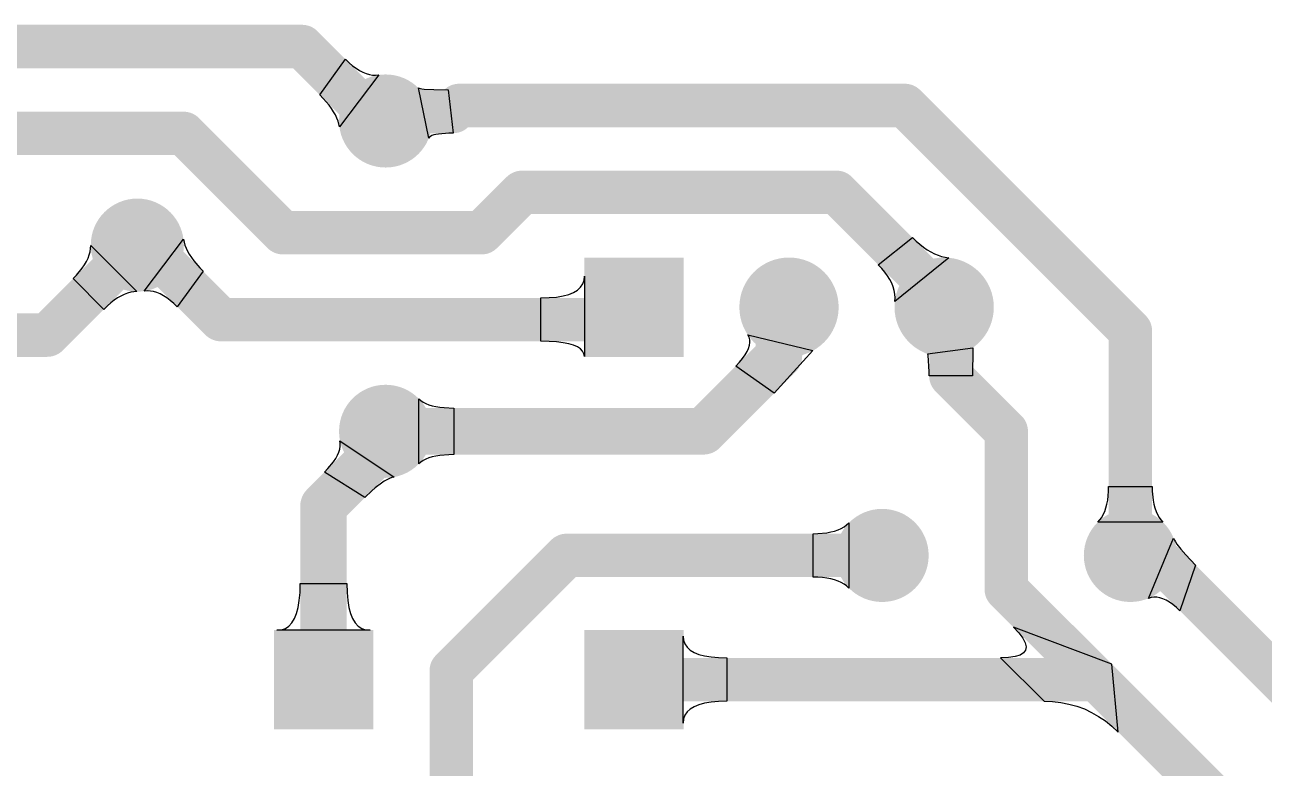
# Model space of a CAD drawing. Header units: inches. Extents: x 0.13 to 2.13, y 0.1 to 1.6.
# Drawn here: x 0.952 to 1.738, y 1.125 to 1.596 of the extents above; entities that cross this region are included whole.
import ezdxf

# ---------------------------------------------------------------- set-up
doc = ezdxf.new("R2010")
doc.units = ezdxf.units.IN
doc.header["$MEASUREMENT"] = 0
for name, color, linetype in [('Bottom Layer', 5, 'Continuous'), ('Pad Holes', 156, 'Continuous'), ('Top Layer', 1, 'Continuous')]:
    doc.layers.add(name, color=color, linetype=linetype)

# ---------------------------------------------------------------- blocks, each defined once
blk = doc.blocks.new('TO_92_CBE_5')
at = {"layer": 'Bottom Layer'}
h = blk.add_hatch(color=5, dxfattribs=at)
edge = h.paths.add_edge_path()
edge.add_arc((-0.0984246, 0), 0.031496, 0, 360)
h = blk.add_hatch(color=5, dxfattribs=at)
edge = h.paths.add_edge_path()
edge.add_arc((-6e-07, 0), 0.031496, 0, 360)
blk.add_hatch(color=5, dxfattribs=at).paths.add_polyline_path([(0.06692935, 0.03149605), (0.12992145, 0.03149605), (0.12992145, -0.03149605), (0.06692935, -0.03149605)])
at = {"layer": 'Pad Holes'}
h = blk.add_hatch(color=7, dxfattribs=at)
edge = h.paths.add_edge_path()
edge.add_arc((-0.0984246, 0), 0.015748, 0, 360)
h = blk.add_hatch(color=7, dxfattribs=at)
edge = h.paths.add_edge_path()
edge.add_arc((-6e-07, 0), 0.015748, 0, 360)
h = blk.add_hatch(color=7, dxfattribs=at)
edge = h.paths.add_edge_path()
edge.add_arc((0.0984254, 0), 0.015748, 0, 360)
at = {"layer": 'Top Layer'}
h = blk.add_hatch(color=1, dxfattribs=at)
edge = h.paths.add_edge_path()
edge.add_arc((-0.0984246, 0), 0.031496, 0, 360)
h = blk.add_hatch(color=1, dxfattribs=at)
edge = h.paths.add_edge_path()
edge.add_arc((-6e-07, 0), 0.031496, 0, 360)
blk.add_hatch(color=1, dxfattribs=at).paths.add_polyline_path([(0.06692935, 0.03149605), (0.12992145, 0.03149605), (0.12992145, -0.03149605), (0.06692935, -0.03149605)])
blk = doc.blocks.new('TO_92_CBE_6')
at = {"layer": 'Bottom Layer'}
h = blk.add_hatch(color=5, dxfattribs=at)
edge = h.paths.add_edge_path()
edge.add_arc((-0.0984246, 3e-07), 0.031496, 0, 360)
h = blk.add_hatch(color=5, dxfattribs=at)
edge = h.paths.add_edge_path()
edge.add_arc((-6e-07, 3e-07), 0.031496, 0, 360)
blk.add_hatch(color=5, dxfattribs=at).paths.add_polyline_path([(0.06692935, 0.03149635), (0.12992145, 0.03149635), (0.12992145, -0.03149575), (0.06692935, -0.03149575)])
at = {"layer": 'Pad Holes'}
h = blk.add_hatch(color=7, dxfattribs=at)
edge = h.paths.add_edge_path()
edge.add_arc((-0.0984246, 3e-07), 0.015748, 0, 360)
h = blk.add_hatch(color=7, dxfattribs=at)
edge = h.paths.add_edge_path()
edge.add_arc((-6e-07, 3e-07), 0.015748, 0, 360)
h = blk.add_hatch(color=7, dxfattribs=at)
edge = h.paths.add_edge_path()
edge.add_arc((0.0984254, 3e-07), 0.015748, 0, 360)
at = {"layer": 'Top Layer'}
h = blk.add_hatch(color=1, dxfattribs=at)
edge = h.paths.add_edge_path()
edge.add_arc((-0.0984246, 3e-07), 0.031496, 0, 360)
h = blk.add_hatch(color=1, dxfattribs=at)
edge = h.paths.add_edge_path()
edge.add_arc((-6e-07, 3e-07), 0.031496, 0, 360)
blk.add_hatch(color=1, dxfattribs=at).paths.add_polyline_path([(0.06692935, 0.03149635), (0.12992145, 0.03149635), (0.12992145, -0.03149575), (0.06692935, -0.03149575)])
blk = doc.blocks.new('R_THT_10_8___10')
at = {"layer": 'Bottom Layer'}
h = blk.add_hatch(color=5, dxfattribs=at)
edge = h.paths.add_edge_path()
edge.add_arc((0, 0), 0.0295275, 0, 360)
h = blk.add_hatch(color=5, dxfattribs=at)
edge = h.paths.add_edge_path()
edge.add_arc((0.4251969, 0), 0.0295275, 0, 360)
at = {"layer": 'Pad Holes'}
h = blk.add_hatch(color=7, dxfattribs=at)
edge = h.paths.add_edge_path()
edge.add_arc((0, 0), 0.015748, 0, 360)
h = blk.add_hatch(color=7, dxfattribs=at)
edge = h.paths.add_edge_path()
edge.add_arc((0.4251969, 0), 0.015748, 0, 360)
at = {"layer": 'Top Layer'}
h = blk.add_hatch(color=1, dxfattribs=at)
edge = h.paths.add_edge_path()
edge.add_arc((0, 0), 0.0295275, 0, 360)
h = blk.add_hatch(color=1, dxfattribs=at)
edge = h.paths.add_edge_path()
edge.add_arc((0.4251969, 0), 0.0295275, 0, 360)
blk = doc.blocks.new('TO_92_EBC_15')
at = {"layer": 'Bottom Layer'}
h = blk.add_hatch(color=5, dxfattribs=at)
edge = h.paths.add_edge_path()
edge.add_arc((-0.0984255, 8e-07), 0.031496, 0, 360)
h = blk.add_hatch(color=5, dxfattribs=at)
edge = h.paths.add_edge_path()
edge.add_arc((5e-07, 8e-07), 0.031496, 0, 360)
blk.add_hatch(color=5, dxfattribs=at).paths.add_polyline_path([(0.06692845, 0.03149685), (0.12992055, 0.03149685), (0.12992055, -0.03149525), (0.06692845, -0.03149525)])
at = {"layer": 'Pad Holes'}
h = blk.add_hatch(color=7, dxfattribs=at)
edge = h.paths.add_edge_path()
edge.add_arc((-0.0984255, 8e-07), 0.015748, 0, 360)
h = blk.add_hatch(color=7, dxfattribs=at)
edge = h.paths.add_edge_path()
edge.add_arc((5e-07, 8e-07), 0.015748, 0, 360)
h = blk.add_hatch(color=7, dxfattribs=at)
edge = h.paths.add_edge_path()
edge.add_arc((0.0984245, 8e-07), 0.015748, 0, 360)
at = {"layer": 'Top Layer'}
h = blk.add_hatch(color=1, dxfattribs=at)
edge = h.paths.add_edge_path()
edge.add_arc((-0.0984255, 8e-07), 0.031496, 0, 360)
h = blk.add_hatch(color=1, dxfattribs=at)
edge = h.paths.add_edge_path()
edge.add_arc((5e-07, 8e-07), 0.031496, 0, 360)
blk.add_hatch(color=1, dxfattribs=at).paths.add_polyline_path([(0.06692845, 0.03149685), (0.12992055, 0.03149685), (0.12992055, -0.03149525), (0.06692845, -0.03149525)])
blk = doc.blocks.new('R_THT_10_8___18')
at = {"layer": 'Bottom Layer'}
h = blk.add_hatch(color=5, dxfattribs=at)
edge = h.paths.add_edge_path()
edge.add_arc((-9e-07, 3e-07), 0.0295275, 0, 360)
h = blk.add_hatch(color=5, dxfattribs=at)
edge = h.paths.add_edge_path()
edge.add_arc((0.4251971, 3e-07), 0.0295275, 0, 360)
at = {"layer": 'Pad Holes'}
h = blk.add_hatch(color=7, dxfattribs=at)
edge = h.paths.add_edge_path()
edge.add_arc((-9e-07, 3e-07), 0.015748, 0, 360)
h = blk.add_hatch(color=7, dxfattribs=at)
edge = h.paths.add_edge_path()
edge.add_arc((0.4251971, 3e-07), 0.015748, 0, 360)
at = {"layer": 'Top Layer'}
h = blk.add_hatch(color=1, dxfattribs=at)
edge = h.paths.add_edge_path()
edge.add_arc((-9e-07, 3e-07), 0.0295275, 0, 360)
h = blk.add_hatch(color=1, dxfattribs=at)
edge = h.paths.add_edge_path()
edge.add_arc((0.4251971, 3e-07), 0.0295275, 0, 360)
blk = doc.blocks.new('R_THT_10_8___20')
at = {"layer": 'Bottom Layer'}
h = blk.add_hatch(color=5, dxfattribs=at)
edge = h.paths.add_edge_path()
edge.add_arc((0, 5e-07), 0.0295275, 0, 360)
h = blk.add_hatch(color=5, dxfattribs=at)
edge = h.paths.add_edge_path()
edge.add_arc((0.425196, 5e-07), 0.0295275, 0, 360)
at = {"layer": 'Pad Holes'}
h = blk.add_hatch(color=7, dxfattribs=at)
edge = h.paths.add_edge_path()
edge.add_arc((0, 5e-07), 0.015748, 0, 360)
h = blk.add_hatch(color=7, dxfattribs=at)
edge = h.paths.add_edge_path()
edge.add_arc((0.425196, 5e-07), 0.015748, 0, 360)
at = {"layer": 'Top Layer'}
h = blk.add_hatch(color=1, dxfattribs=at)
edge = h.paths.add_edge_path()
edge.add_arc((0, 5e-07), 0.0295275, 0, 360)
h = blk.add_hatch(color=1, dxfattribs=at)
edge = h.paths.add_edge_path()
edge.add_arc((0.425196, 5e-07), 0.0295275, 0, 360)
blk = doc.blocks.new('C_THT_5___24')
at = {"layer": 'Bottom Layer'}
h = blk.add_hatch(color=5, dxfattribs=at)
edge = h.paths.add_edge_path()
edge.add_arc((-4e-07, 5e-07), 0.0295275, 0, 360)
h = blk.add_hatch(color=5, dxfattribs=at)
edge = h.paths.add_edge_path()
edge.add_arc((0.1968496, 5e-07), 0.0295275, 0, 360)
at = {"layer": 'Pad Holes'}
h = blk.add_hatch(color=7, dxfattribs=at)
edge = h.paths.add_edge_path()
edge.add_arc((-4e-07, 5e-07), 0.015748, 0, 360)
h = blk.add_hatch(color=7, dxfattribs=at)
edge = h.paths.add_edge_path()
edge.add_arc((0.1968496, 5e-07), 0.015748, 0, 360)
at = {"layer": 'Top Layer'}
h = blk.add_hatch(color=1, dxfattribs=at)
edge = h.paths.add_edge_path()
edge.add_arc((-4e-07, 5e-07), 0.0295275, 0, 360)
h = blk.add_hatch(color=1, dxfattribs=at)
edge = h.paths.add_edge_path()
edge.add_arc((0.1968496, 5e-07), 0.0295275, 0, 360)

msp = doc.modelspace()

# ---------------------------------------------------------------- linework, layer by layer
at = {"layer": 'Top Layer'}
for p, q in [((1.139324, 1.5519929), (1.1557391, 1.5745523)), ((1.1557391, 1.5745523), (1.1579925, 1.5724099)), ((1.1579925, 1.5724099), (1.1602122, 1.5705233)), ((1.1767574, 1.5646392), (1.1518152, 1.5316731)), ((1.1602122, 1.5705233), (1.1623982, 1.5688926)), ((1.1623982, 1.5688926), (1.1645506, 1.5675176)), ((1.1645506, 1.5675176), (1.1666693, 1.5663984)), ((1.1666693, 1.5663984), (1.1687543, 1.565535)), ((1.1687543, 1.565535), (1.1708056, 1.5649274)), ((1.1708056, 1.5649274), (1.1728232, 1.5645755)), ((1.1728232, 1.5645755), (1.1748071, 1.5644795)), ((1.1748071, 1.5644795), (1.1767574, 1.5646392)), ((1.1414898, 1.5497488), (1.139324, 1.5519929)), ((1.1452102, 1.5454021), (1.1414898, 1.5497488)), ((1.208549, 1.5245446), (1.2019115, 1.556382)), ((1.2019115, 1.556382), (1.2023067, 1.5561649)), ((1.2023067, 1.5561649), (1.203032, 1.5559706)), ((1.203032, 1.5559706), (1.2040874, 1.5557991)), ((1.2040874, 1.5557991), (1.205473, 1.5556505)), ((1.205473, 1.5556505), (1.2116103, 1.5553419)), ((1.2116103, 1.5553419), (1.2207187, 1.555239)), ((1.2207187, 1.555239), (1.2239464, 1.52768)), ((1.1467649, 1.5432994), (1.1452102, 1.5454021)), ((1.1481159, 1.5412439), (1.1467649, 1.5432994)), ((1.1492631, 1.5392355), (1.1481159, 1.5412439)), ((1.1502067, 1.5372742), (1.1492631, 1.5392355)), ((1.1509466, 1.53536), (1.1502067, 1.5372742)), ((1.1514828, 1.533493), (1.1509466, 1.53536)), ((1.1518152, 1.5316731), (1.1514828, 1.533493)), ((1.209563, 1.5256734), (1.2089269, 1.5251404)), ((1.2104572, 1.5261437), (1.209563, 1.5256734)), ((1.2116096, 1.5265512), (1.2104572, 1.5261437)), ((1.2130203, 1.5268961), (1.2116096, 1.5265512)), ((1.2146891, 1.5271783), (1.2130203, 1.5268961)), ((1.2212448, 1.5276486), (1.2146891, 1.5271783)), ((1.2239464, 1.52768), (1.2212448, 1.5276486)), ((1.2089269, 1.5251404), (1.208549, 1.5245446)), ((0.9940012, 1.4544516), (0.9940959, 1.4563976)), ((0.9940959, 1.4563976), (1.0233267, 1.4271668)), ((1.027967, 1.4274868), (1.0529092, 1.4604529)), ((1.0529092, 1.4604529), (1.0532416, 1.458633)), ((1.0532416, 1.458633), (1.0537778, 1.456766)), ((1.0537778, 1.456766), (1.0545177, 1.4548518)), ((1.0545177, 1.4548518), (1.0554613, 1.4528905)), ((1.493629, 1.4442171), (1.5153617, 1.4614588)), ((1.5153617, 1.4614588), (1.5177022, 1.4592205)), ((1.5177022, 1.4592205), (1.5223559, 1.4553843)), ((1.5223559, 1.4553843), (1.524669, 1.4537865)), ((0.9913414, 1.4463354), (0.9923484, 1.4484143)), ((0.9923484, 1.4484143), (0.9931274, 1.4504599)), ((0.9931274, 1.4504599), (0.9936784, 1.4524724)), ((0.9936784, 1.4524724), (0.9940012, 1.4544516)), ((1.0554613, 1.4528905), (1.0566085, 1.4508821)), ((1.0566085, 1.4508821), (1.0579595, 1.4488266)), ((1.0579595, 1.4488266), (1.0595142, 1.4467239)), ((1.0595142, 1.4467239), (1.0632346, 1.4423772)), ((1.5383562, 1.4486829), (1.5041374, 1.4208729)), ((1.524669, 1.4537865), (1.526973, 1.4524021)), ((1.526973, 1.4524021), (1.5292679, 1.4512313)), ((1.5292679, 1.4512313), (1.5315537, 1.4502739)), ((1.5315537, 1.4502739), (1.5338303, 1.4495301)), ((1.5338303, 1.4495301), (1.5360978, 1.4489997)), ((1.5360978, 1.4489997), (1.5383562, 1.4486829)), ((0.9850322, 1.4376878), (0.988643, 1.442078)), ((0.988643, 1.442078), (0.9901062, 1.4442233)), ((0.9901062, 1.4442233), (0.9913414, 1.4463354)), ((1.0654004, 1.4401331), (1.0489853, 1.4175737)), ((1.0632346, 1.4423772), (1.0654004, 1.4401331)), ((1.495861, 1.4418568), (1.493629, 1.4442171)), ((1.4978305, 1.4395022), (1.495861, 1.4418568)), ((1.4995375, 1.4371533), (1.4978305, 1.4395022)), ((0.9828847, 1.4354428), (0.9850322, 1.4376878)), ((1.0023719, 1.4159556), (0.9828847, 1.4354428)), ((1.304822, 1.4299802), (1.3062092, 1.4320472)), ((1.3062092, 1.4320472), (1.3070441, 1.4343897)), ((1.3070441, 1.4343897), (1.3073267, 1.4370078)), ((1.3073267, 1.4370078), (1.3072067, 1.3859468)), ((1.5009821, 1.4348103), (1.4995375, 1.4371533)), ((1.5021641, 1.432473), (1.5009821, 1.4348103)), ((1.5030837, 1.4301415), (1.5021641, 1.432473)), ((1.0111524, 1.4231771), (1.0090071, 1.4217139)), ((1.0132645, 1.4244123), (1.0111524, 1.4231771)), ((1.0153434, 1.4254193), (1.0132645, 1.4244123)), ((1.017389, 1.4261983), (1.0153434, 1.4254193)), ((1.0194015, 1.4267493), (1.017389, 1.4261983)), ((1.0213807, 1.4270721), (1.0194015, 1.4267493)), ((1.0233267, 1.4271668), (1.0213807, 1.4270721)), ((1.0299173, 1.4276465), (1.027967, 1.4274868)), ((1.0319012, 1.4275505), (1.0299173, 1.4276465)), ((1.0339188, 1.4271986), (1.0319012, 1.4275505)), ((1.0359701, 1.426591), (1.0339188, 1.4271986)), ((1.0380551, 1.4257276), (1.0359701, 1.426591)), ((1.0401738, 1.4246084), (1.0380551, 1.4257276)), ((1.0423262, 1.4232334), (1.0401738, 1.4246084)), ((1.0445122, 1.4216027), (1.0423262, 1.4232334)), ((1.2796476, 1.4232282), (1.2849008, 1.423366)), ((1.2796476, 1.3956692), (1.2796476, 1.4232282)), ((1.2849008, 1.423366), (1.2896017, 1.4237794)), ((1.2896017, 1.4237794), (1.2937503, 1.4244684)), ((1.2937503, 1.4244684), (1.2973467, 1.425433)), ((1.2973467, 1.425433), (1.3003907, 1.4266731)), ((1.3003907, 1.4266731), (1.3028825, 1.4281889)), ((1.3028825, 1.4281889), (1.304822, 1.4299802)), ((1.5037409, 1.4278157), (1.5030837, 1.4301415)), ((1.5041355, 1.4254957), (1.5037409, 1.4278157)), ((1.5042677, 1.4231814), (1.5041355, 1.4254957)), ((1.5041374, 1.4208729), (1.5042677, 1.4231814)), ((1.0046169, 1.4181031), (1.0023719, 1.4159556)), ((1.0068286, 1.4200225), (1.0046169, 1.4181031)), ((1.0090071, 1.4217139), (1.0068286, 1.4200225)), ((1.0467319, 1.4197161), (1.0445122, 1.4216027)), ((1.0489853, 1.4175737), (1.0467319, 1.4197161)), ((1.411644, 1.3982809), (1.4108408, 1.3997914)), ((1.4108408, 1.3997914), (1.4522203, 1.3897447)), ((1.2848838, 1.3955719), (1.2796476, 1.3956692)), ((1.2895689, 1.3952803), (1.2848838, 1.3955719)), ((1.2937027, 1.3947941), (1.2895689, 1.3952803)), ((1.2972854, 1.3941136), (1.2937027, 1.3947941)), ((1.3003169, 1.3932386), (1.2972854, 1.3941136)), ((1.3027972, 1.3921691), (1.3003169, 1.3932386)), ((1.3047264, 1.3909052), (1.3027972, 1.3921691)), ((1.4113771, 1.3911948), (1.4119657, 1.3931229)), ((1.4120992, 1.396666), (1.411644, 1.3982809)), ((1.4119657, 1.3931229), (1.4122064, 1.3949467)), ((1.4122064, 1.3949467), (1.4120992, 1.396666)), ((1.5248555, 1.3876559), (1.5535711, 1.391574)), ((1.5535711, 1.391574), (1.5535519, 1.3913824)), ((1.3061043, 1.3894468), (1.3047264, 1.3909052)), ((1.3069311, 1.387794), (1.3061043, 1.3894468)), ((1.3072067, 1.3859468), (1.3069311, 1.387794)), ((1.4055432, 1.3824384), (1.4075236, 1.3847841)), ((1.4075236, 1.3847841), (1.409156, 1.3870254)), ((1.409156, 1.3870254), (1.4104405, 1.3891623)), ((1.4104405, 1.3891623), (1.4113771, 1.3911948)), ((1.4522203, 1.3897447), (1.4276694, 1.3626846)), ((1.5250561, 1.3874486), (1.5248555, 1.3876559)), ((1.5252355, 1.386977), (1.5250561, 1.3874486)), ((1.5259006, 1.37628), (1.5252355, 1.386977)), ((1.5535348, 1.3908361), (1.5534702, 1.3736952)), ((1.5535519, 1.3913824), (1.5535348, 1.3908361)), ((1.4032149, 1.3799883), (1.4055432, 1.3824384)), ((1.4276694, 1.3626846), (1.4032149, 1.3799883)), ((1.5259112, 1.3736952), (1.5259006, 1.37628)), ((1.5534702, 1.3736952), (1.5259112, 1.3736952)), ((1.2021893, 1.3179138), (1.2021893, 1.3592524)), ((1.2021893, 1.3592524), (1.2034532, 1.3581303)), ((1.2034532, 1.3581303), (1.2049297, 1.3571264)), ((1.2049297, 1.3571264), (1.2066186, 1.3562406)), ((1.2066186, 1.3562406), (1.20852, 1.3554729)), ((1.20852, 1.3554729), (1.2106339, 1.3548233)), ((1.2106339, 1.3548233), (1.2129602, 1.3542918)), ((1.2129602, 1.3542918), (1.2154991, 1.3538784)), ((1.2154991, 1.3538784), (1.2182504, 1.3535831)), ((1.2182504, 1.3535831), (1.2243905, 1.3533469)), ((1.2243905, 1.3533469), (1.2243905, 1.3238193)), ((1.152009, 1.3273256), (1.1523324, 1.3291634)), ((1.1523889, 1.330936), (1.1521784, 1.3326437)), ((1.1521784, 1.3326437), (1.1864621, 1.3095461)), ((1.1523324, 1.3291634), (1.1523889, 1.330936)), ((1.148046, 1.3193243), (1.1494372, 1.3214222)), ((1.1494372, 1.3214222), (1.1505614, 1.3234551)), ((1.1505614, 1.3234551), (1.1514187, 1.3254229)), ((1.1514187, 1.3254229), (1.152009, 1.3273256)), ((1.2066186, 1.3209256), (1.2049297, 1.3200398)), ((1.20852, 1.3216933), (1.2066186, 1.3209256)), ((1.2106339, 1.3223429), (1.20852, 1.3216933)), ((1.2129602, 1.3228744), (1.2106339, 1.3223429)), ((1.2154991, 1.3232878), (1.2129602, 1.3228744)), ((1.2212142, 1.3237602), (1.2154991, 1.3232878)), ((1.2243905, 1.3238193), (1.2212142, 1.3237602)), ((1.1422707, 1.3126405), (1.1444628, 1.3149335)), ((1.1444628, 1.3149335), (1.148046, 1.3193243)), ((1.2034532, 1.3190359), (1.2021893, 1.3179138)), ((1.2049297, 1.3200398), (1.2034532, 1.3190359)), ((1.1679238, 1.2965353), (1.1422707, 1.3126405)), ((1.1784382, 1.3056677), (1.1745313, 1.3026452)), ((1.1802422, 1.3068637), (1.1784382, 1.3056677)), ((1.1819466, 1.3078496), (1.1802422, 1.3068637)), ((1.1835514, 1.3086252), (1.1819466, 1.3078496)), ((1.1850566, 1.3091907), (1.1835514, 1.3086252)), ((1.1864621, 1.3095461), (1.1850566, 1.3091907)), ((1.1724284, 1.3008187), (1.1679238, 1.2965353)), ((1.1745313, 1.3026452), (1.1724284, 1.3008187)), ((1.6391437, 1.2949107), (1.6394882, 1.2976471)), ((1.6394882, 1.2976471), (1.6396949, 1.3005682)), ((1.6396949, 1.3005682), (1.6397638, 1.3036742)), ((1.6397638, 1.3036742), (1.6673228, 1.3036742)), ((1.6673228, 1.3036742), (1.6673917, 1.3005682)), ((1.6673917, 1.3005682), (1.6679429, 1.2949107)), ((1.6372834, 1.2878101), (1.6380413, 1.2899922)), ((1.6380413, 1.2899922), (1.6386614, 1.2923591)), ((1.6386614, 1.2923591), (1.6391437, 1.2949107)), ((1.6679429, 1.2949107), (1.6684252, 1.2923591)), ((1.6684252, 1.2923591), (1.6690453, 1.2899922)), ((1.6690453, 1.2899922), (1.6698032, 1.2878101)), ((1.632874, 1.2809294), (1.6341831, 1.2823724)), ((1.6341831, 1.2823724), (1.6353543, 1.2840002)), ((1.6353543, 1.2840002), (1.6363878, 1.2858128)), ((1.6363878, 1.2858128), (1.6372834, 1.2878101)), ((1.6698032, 1.2878101), (1.6706988, 1.2858128)), ((1.6706988, 1.2858128), (1.6717323, 1.2840002)), ((1.6717323, 1.2840002), (1.6729035, 1.2823724)), ((1.6729035, 1.2823724), (1.6742126, 1.2809294)), ((1.4522313, 1.273622), (1.4553373, 1.2736909)), ((1.4553373, 1.2736909), (1.4609948, 1.2742421)), ((1.4609948, 1.2742421), (1.4635464, 1.2747244)), ((1.4635464, 1.2747244), (1.4659133, 1.2753445)), ((1.4659133, 1.2753445), (1.4680954, 1.2761024)), ((1.4680954, 1.2761024), (1.4700927, 1.276998)), ((1.4700927, 1.276998), (1.4719053, 1.2780315)), ((1.4719053, 1.2780315), (1.4735331, 1.2792027)), ((1.4735331, 1.2792027), (1.4749761, 1.2805118)), ((1.4749761, 1.2805118), (1.4749761, 1.2391732)), ((1.6742126, 1.2809294), (1.632874, 1.2809294)), ((1.4522313, 1.246063), (1.4522313, 1.273622)), ((1.6649618, 1.2326121), (1.6809966, 1.2707141)), ((1.6809966, 1.2707141), (1.6814985, 1.2696279)), ((1.6814985, 1.2696279), (1.6821976, 1.268406)), ((1.6821976, 1.268406), (1.6830938, 1.2670484)), ((1.6830938, 1.2670484), (1.685478, 1.2639262)), ((1.685478, 1.2639262), (1.688651, 1.2602611)), ((1.688651, 1.2602611), (1.6948896, 1.2537458)), ((1.6948896, 1.2537458), (1.6850042, 1.2246567)), ((1.4553373, 1.2459941), (1.4522313, 1.246063)), ((1.4582584, 1.2457874), (1.4553373, 1.2459941)), ((1.4609948, 1.2454429), (1.4582584, 1.2457874)), ((1.4635464, 1.2449606), (1.4609948, 1.2454429)), ((1.4659133, 1.2443405), (1.4635464, 1.2449606)), ((1.4680954, 1.2435826), (1.4659133, 1.2443405)), ((1.4700927, 1.242687), (1.4680954, 1.2435826)), ((1.4719053, 1.2416535), (1.4700927, 1.242687)), ((1.1263779, 1.2313329), (1.1268209, 1.236373)), ((1.1268209, 1.236373), (1.1269685, 1.242006)), ((1.1269685, 1.242006), (1.1564961, 1.242006)), ((1.1564961, 1.242006), (1.1566437, 1.236373)), ((1.1566437, 1.236373), (1.1570867, 1.2313329)), ((1.4735331, 1.2404823), (1.4719053, 1.2416535)), ((1.4749761, 1.2391732), (1.4735331, 1.2404823)), ((1.1246063, 1.2230315), (1.1256398, 1.2268857)), ((1.1256398, 1.2268857), (1.1263779, 1.2313329)), ((1.1570867, 1.2313329), (1.1578248, 1.2268857)), ((1.1578248, 1.2268857), (1.1588583, 1.2230315)), ((1.6666951, 1.2331753), (1.6649618, 1.2326121)), ((1.6684886, 1.2334366), (1.6666951, 1.2331753)), ((1.6703423, 1.2333959), (1.6684886, 1.2334366)), ((1.6722563, 1.2330533), (1.6703423, 1.2333959)), ((1.6742304, 1.2324088), (1.6722563, 1.2330533)), ((1.6762647, 1.2314622), (1.6742304, 1.2324088)), ((1.6783593, 1.2302138), (1.6762647, 1.2314622)), ((1.6805141, 1.2286633), (1.6783593, 1.2302138)), ((1.682729, 1.226811), (1.6805141, 1.2286633)), ((1.6850042, 1.2246567), (1.682729, 1.226811)), ((1.1216535, 1.217102), (1.1232776, 1.2197703)), ((1.1232776, 1.2197703), (1.1246063, 1.2230315)), ((1.1588583, 1.2230315), (1.160187, 1.2197703)), ((1.160187, 1.2197703), (1.1618111, 1.217102)), ((1.1122047, 1.2123584), (1.1150098, 1.2126549)), ((1.1712599, 1.2123584), (1.1122047, 1.2123584)), ((1.1150098, 1.2126549), (1.1175197, 1.2135443)), ((1.1175197, 1.2135443), (1.1197342, 1.2150267)), ((1.1197342, 1.2150267), (1.1216535, 1.217102)), ((1.1618111, 1.217102), (1.1637304, 1.2150267)), ((1.1637304, 1.2150267), (1.1659449, 1.2135443)), ((1.1659449, 1.2135443), (1.1684548, 1.2126549)), ((1.1684548, 1.2126549), (1.1712599, 1.2123584)), ((1.6418071, 1.190846), (1.5793095, 1.2143692)), ((1.5793095, 1.2143692), (1.5827365, 1.2106666)), ((1.3698387, 1.1535433), (1.3698387, 1.2086615)), ((1.3698387, 1.2086615), (1.3701155, 1.2060434)), ((1.3701155, 1.2060434), (1.3709459, 1.2037009)), ((1.3709459, 1.2037009), (1.3723298, 1.2016339)), ((1.5827365, 1.2106666), (1.5852225, 1.2073538)), ((1.5852225, 1.2073538), (1.5867677, 1.2044307)), ((1.5867677, 1.2044307), (1.5873719, 1.2018974)), ((1.3723298, 1.2016339), (1.3742674, 1.1998426)), ((1.3742674, 1.1998426), (1.3767585, 1.1983268)), ((1.3767585, 1.1983268), (1.3798032, 1.1970867)), ((1.3798032, 1.1970867), (1.3834015, 1.1961221)), ((1.3834015, 1.1961221), (1.3875533, 1.1954331)), ((1.3875533, 1.1954331), (1.3922588, 1.1950197)), ((1.576279, 1.1950768), (1.5712376, 1.194882)), ((1.5803794, 1.1956614), (1.576279, 1.1950768)), ((1.5835389, 1.1966358), (1.5803794, 1.1956614)), ((1.5857575, 1.1979999), (1.5835389, 1.1966358)), ((1.5870351, 1.1997538), (1.5857575, 1.1979999)), ((1.5873719, 1.2018974), (1.5870351, 1.1997538)), ((1.3922588, 1.1950197), (1.3975178, 1.194882)), ((1.3975178, 1.194882), (1.3975178, 1.1673228)), ((1.5712376, 1.194882), (1.5987967, 1.1673228)), ((1.645843, 1.1478356), (1.6418071, 1.190846)), ((1.6418071, 1.190846), (1.6418071, 1.190846)), ((1.6418071, 1.190846), (1.6418071, 1.190846)), ((1.6418071, 1.190846), (1.6418071, 1.190846)), ((1.6418071, 1.190846), (1.6418071, 1.190846)), ((1.6418071, 1.190846), (1.6418071, 1.190846)), ((1.6418071, 1.190846), (1.6418071, 1.190846)), ((1.6418071, 1.190846), (1.6418071, 1.190846)), ((1.6418071, 1.190846), (1.6418071, 1.190846)), ((1.6418071, 1.190846), (1.6418071, 1.190846)), ((1.6418071, 1.190846), (1.6418071, 1.190846)), ((1.3767585, 1.163878), (1.3742674, 1.1623622)), ((1.3798032, 1.1651181), (1.3767585, 1.163878)), ((1.3834015, 1.1660827), (1.3798032, 1.1651181)), ((1.3875533, 1.1667717), (1.3834015, 1.1660827)), ((1.3922588, 1.1671851), (1.3875533, 1.1667717)), ((1.3975178, 1.1673228), (1.3922588, 1.1671851)), ((1.5987967, 1.1673228), (1.6042278, 1.167128)), ((1.6042278, 1.167128), (1.6094975, 1.1665434)), ((1.6094975, 1.1665434), (1.6146057, 1.165569)), ((1.6146057, 1.165569), (1.6195525, 1.1642049)), ((1.6195525, 1.1642049), (1.6243379, 1.162451)), ((1.3701155, 1.1561614), (1.3698387, 1.1535433)), ((1.3709459, 1.1585039), (1.3701155, 1.1561614)), ((1.3723298, 1.1605709), (1.3709459, 1.1585039)), ((1.3742674, 1.1623622), (1.3723298, 1.1605709)), ((1.6243379, 1.162451), (1.6289618, 1.1603074)), ((1.6289618, 1.1603074), (1.6334242, 1.1577741)), ((1.6334242, 1.1577741), (1.6377253, 1.154851)), ((1.6377253, 1.154851), (1.6418649, 1.1515382)), ((1.6418649, 1.1515382), (1.645843, 1.1478356))]:
    msp.add_line(p, q, dxfattribs=at)
for points, const_width in [([(0.8010071, 1.5826773), (1.1281268, 1.5826773)], 0.0275591), ([(1.1281268, 1.5826773), (1.175371, 1.5354331)], 0.0275591), ([(1.2239464, 1.5414595), (1.2277628, 1.5452759)], 0.0275591), ([(1.2277628, 1.5452759), (1.5104834, 1.5452759)], 0.0275591), ([(1.5104834, 1.5452759), (1.6535433, 1.402216)], 0.0275591), ([(1.175371, 1.5354331), (1.1811024, 1.5354331)], 0.0275591), ([(1.1811024, 1.5354331), (1.1871288, 1.5414595)], 0.0275591), ([(1.1871288, 1.5414595), (1.2239464, 1.5414595)], 0.0275591), ([(0.9061606, 1.5275591), (1.0529757, 1.5275591)], 0.0275591), ([(1.0529757, 1.5275591), (1.1159679, 1.4645669)], 0.0275591), ([(1.2420391, 1.4645669), (1.2676297, 1.4901575)], 0.0275591), ([(1.2676297, 1.4901575), (1.4671758, 1.4901575)], 0.0275591), ([(1.4671758, 1.4901575), (1.5354327, 1.4219006)], 0.0275591), ([(1.1159679, 1.4645669), (1.2420391, 1.4645669)], 0.0275591), ([(0.966535, 1.3996059), (1.023622, 1.4566929)], 0.0275591), ([(1.023622, 1.4566929), (1.0293534, 1.4566929)], 0.0275591), ([(1.0293534, 1.4566929), (1.0765976, 1.4094487)], 0.0275591), ([(1.3307086, 1.4094487), (1.3385827, 1.4173228)], 0.0275591), ([(1.4306036, 1.4109197), (1.4370067, 1.4173228)], 0.0295276), ([(1.5354327, 1.4173228), (1.5354327, 1.4219006)], 0.0275591), ([(1.5354327, 1.4173228), (1.5396907, 1.4130648)], 0.0275591), ([(1.0765976, 1.4094487), (1.1517481, 1.4094487)], 0.0275591), ([(1.1517481, 1.4094487), (1.1517487, 1.4094493)], 0.0275591), ([(1.1517487, 1.4094493), (1.2104561, 1.4094493)], 0.0275591), ([(1.2104561, 1.4094493), (1.2104567, 1.4094487)], 0.0275591), ([(1.2104567, 1.4094487), (1.3307086, 1.4094487)], 0.0275591), ([(1.4306036, 1.3864979), (1.4306036, 1.4109197)], 0.0295276), ([(1.5396907, 1.3736952), (1.5396907, 1.4130648)], 0.0275591), ([(1.6535433, 1.2598425), (1.6535433, 1.402216)], 0.0275591), ([(0.695847, 1.3996059), (0.966535, 1.3996059)], 0.0275591), ([(1.3826888, 1.3385831), (1.4306036, 1.3864979)], 0.0295276), ([(1.5396907, 1.3736952), (1.5748031, 1.3385828)], 0.0275591), ([(1.1811024, 1.3385831), (1.3826888, 1.3385831)], 0.0295276), ([(1.5748031, 1.2383628), (1.5748031, 1.3385828)], 0.0275591), ([(1.1417323, 1.2912229), (1.1811024, 1.330593)], 0.0295276), ([(1.1417323, 1.1811024), (1.1417323, 1.2912229)], 0.0295276), ([(1.667579, 1.2615691), (1.7817645, 1.1473836)], 0.0275591), ([(1.2227797, 1.1867533), (1.2958689, 1.2598425)], 0.0275591), ([(1.2958689, 1.2598425), (1.496063, 1.2598425)], 0.0275591), ([(1.5748031, 1.2383628), (1.6320635, 1.1811024)], 0.0275591), ([(1.2227797, 1.06072), (1.2227797, 1.1867533)], 0.0275591), ([(1.3385827, 1.1811024), (1.6320635, 1.1811024)], 0.0275591), ([(1.6320635, 1.1811024), (1.7895439, 1.023622)], 0.0275591)]:
    msp.add_lwpolyline(points, dxfattribs=dict(at, const_width=const_width))
for points, const_width in [([(1.121237, 1.5826773, 1), (1.1350166, 1.5826773, 1)], 0.0137795), ([(1.121237, 1.5826773, 1), (1.1350166, 1.5826773, 1)], 0.0137795), ([(1.220873, 1.5452759, 1), (1.2346526, 1.5452759, 1)], 0.0137795), ([(1.220873, 1.5452759, 1), (1.2346526, 1.5452759, 1)], 0.0137795), ([(1.5035936, 1.5452759, 1), (1.5173732, 1.5452759, 1)], 0.0137795), ([(1.5035936, 1.5452759, 1), (1.5173732, 1.5452759, 1)], 0.0137795), ([(1.1684812, 1.5354331, 1), (1.1822608, 1.5354331, 1)], 0.0137795), ([(1.1684812, 1.5354331, 1), (1.1822608, 1.5354331, 1)], 0.0137795), ([(1.1742126, 1.5354331, 1), (1.1879922, 1.5354331, 1)], 0.0137795), ([(1.1742126, 1.5354331, 1), (1.1879922, 1.5354331, 1)], 0.0137795), ([(1.180239, 1.5414595, 1), (1.1940186, 1.5414595, 1)], 0.0137795), ([(1.180239, 1.5414595, 1), (1.1940186, 1.5414595, 1)], 0.0137795), ([(1.2170566, 1.5414595, 1), (1.2308362, 1.5414595, 1)], 0.0137795), ([(1.2170566, 1.5414595, 1), (1.2308362, 1.5414595, 1)], 0.0137795), ([(1.0460859, 1.5275591, 1), (1.0598655, 1.5275591, 1)], 0.0137795), ([(1.0460859, 1.5275591, 1), (1.0598655, 1.5275591, 1)], 0.0137795), ([(1.2607399, 1.4901575, 1), (1.2745195, 1.4901575, 1)], 0.0137795), ([(1.2607399, 1.4901575, 1), (1.2745195, 1.4901575, 1)], 0.0137795), ([(1.460286, 1.4901575, 1), (1.4740656, 1.4901575, 1)], 0.0137795), ([(1.460286, 1.4901575, 1), (1.4740656, 1.4901575, 1)], 0.0137795), ([(1.1090781, 1.4645669, 1), (1.1228577, 1.4645669, 1)], 0.0137795), ([(1.1090781, 1.4645669, 1), (1.1228577, 1.4645669, 1)], 0.0137795), ([(1.2351493, 1.4645669, 1), (1.2489289, 1.4645669, 1)], 0.0137795), ([(1.2351493, 1.4645669, 1), (1.2489289, 1.4645669, 1)], 0.0137795), ([(1.0167322, 1.4566929, 1), (1.0305118, 1.4566929, 1)], 0.0137795), ([(1.0167322, 1.4566929, 1), (1.0305118, 1.4566929, 1)], 0.0137795), ([(1.0224636, 1.4566929, 1), (1.0362432, 1.4566929, 1)], 0.0137795), ([(1.0224636, 1.4566929, 1), (1.0362432, 1.4566929, 1)], 0.0137795), ([(1.3316929, 1.4173228, 1), (1.3454725, 1.4173228, 1)], 0.0137795), ([(1.4296248, 1.4173228, 1), (1.4443886, 1.4173228, 1)], 0.0147638), ([(1.5285429, 1.4219006, 1), (1.5423225, 1.4219006, 1)], 0.0137795), ([(1.5285429, 1.4219006, 1), (1.5423225, 1.4219006, 1)], 0.0137795), ([(1.5285429, 1.4173228, 1), (1.5423225, 1.4173228, 1)], 0.0137795), ([(1.5285429, 1.4173228, 1), (1.5423225, 1.4173228, 1)], 0.0137795), ([(1.0697078, 1.4094487, 1), (1.0834874, 1.4094487, 1)], 0.0137795), ([(1.0697078, 1.4094487, 1), (1.0834874, 1.4094487, 1)], 0.0137795), ([(1.1448583, 1.4094487, 1), (1.1586379, 1.4094487, 1)], 0.0137795), ([(1.1448583, 1.4094487, 1), (1.1586379, 1.4094487, 1)], 0.0137795), ([(1.1448589, 1.4094493, 1), (1.1586385, 1.4094493, 1)], 0.0137795), ([(1.1448589, 1.4094493, 1), (1.1586385, 1.4094493, 1)], 0.0137795), ([(1.2035663, 1.4094493, 1), (1.2173459, 1.4094493, 1)], 0.0137795), ([(1.2035663, 1.4094493, 1), (1.2173459, 1.4094493, 1)], 0.0137795), ([(1.2035669, 1.4094487, 1), (1.2173465, 1.4094487, 1)], 0.0137795), ([(1.2035669, 1.4094487, 1), (1.2173465, 1.4094487, 1)], 0.0137795), ([(1.3238188, 1.4094487, 1), (1.3375984, 1.4094487, 1)], 0.0137795), ([(1.3238188, 1.4094487, 1), (1.3375984, 1.4094487, 1)], 0.0137795), ([(1.4232217, 1.4109197, 1), (1.4379855, 1.4109197, 1)], 0.0147638), ([(1.4232217, 1.4109197, 1), (1.4379855, 1.4109197, 1)], 0.0147638), ([(1.5328009, 1.4130648, 1), (1.5465805, 1.4130648, 1)], 0.0137795), ([(1.5328009, 1.4130648, 1), (1.5465805, 1.4130648, 1)], 0.0137795), ([(1.6466535, 1.402216, 1), (1.6604331, 1.402216, 1)], 0.0137795), ([(1.6466535, 1.402216, 1), (1.6604331, 1.402216, 1)], 0.0137795), ([(0.9596452, 1.3996059, 1), (0.9734248, 1.3996059, 1)], 0.0137795), ([(0.9596452, 1.3996059, 1), (0.9734248, 1.3996059, 1)], 0.0137795), ([(1.4232217, 1.3864979, 1), (1.4379855, 1.3864979, 1)], 0.0147638), ([(1.4232217, 1.3864979, 1), (1.4379855, 1.3864979, 1)], 0.0147638), ([(1.5328009, 1.3736952, 1), (1.5465805, 1.3736952, 1)], 0.0137795), ([(1.5328009, 1.3736952, 1), (1.5465805, 1.3736952, 1)], 0.0137795), ([(1.1737205, 1.3385831, 1), (1.1884843, 1.3385831, 1)], 0.0147638), ([(1.3753069, 1.3385831, 1), (1.3900707, 1.3385831, 1)], 0.0147638), ([(1.3753069, 1.3385831, 1), (1.3900707, 1.3385831, 1)], 0.0147638), ([(1.5679133, 1.3385828, 1), (1.5816929, 1.3385828, 1)], 0.0137795), ([(1.5679133, 1.3385828, 1), (1.5816929, 1.3385828, 1)], 0.0137795), ([(1.1737205, 1.330593, 1), (1.1884843, 1.330593, 1)], 0.0147638), ([(1.1343504, 1.2912229, 1), (1.1491142, 1.2912229, 1)], 0.0147638), ([(1.1343504, 1.2912229, 1), (1.1491142, 1.2912229, 1)], 0.0147638), ([(1.6606892, 1.2615691, 1), (1.6744688, 1.2615691, 1)], 0.0137795), ([(1.2889791, 1.2598425, 1), (1.3027587, 1.2598425, 1)], 0.0137795), ([(1.2889791, 1.2598425, 1), (1.3027587, 1.2598425, 1)], 0.0137795), ([(1.4891732, 1.2598425, 1), (1.5029528, 1.2598425, 1)], 0.0137795), ([(1.6466535, 1.2598425, 1), (1.6604331, 1.2598425, 1)], 0.0137795), ([(1.5679133, 1.2383628, 1), (1.5816929, 1.2383628, 1)], 0.0137795), ([(1.5679133, 1.2383628, 1), (1.5816929, 1.2383628, 1)], 0.0137795), ([(1.1343504, 1.1811024, 1), (1.1491142, 1.1811024, 1)], 0.0147638), ([(1.2158899, 1.1867533, 1), (1.2296695, 1.1867533, 1)], 0.0137795), ([(1.2158899, 1.1867533, 1), (1.2296695, 1.1867533, 1)], 0.0137795), ([(1.3316929, 1.1811024, 1), (1.3454725, 1.1811024, 1)], 0.0137795), ([(1.6251737, 1.1811024, 1), (1.6389533, 1.1811024, 1)], 0.0137795), ([(1.6251737, 1.1811024, 1), (1.6389533, 1.1811024, 1)], 0.0137795), ([(1.6251737, 1.1811024, 1), (1.6389533, 1.1811024, 1)], 0.0137795)]:
    msp.add_lwpolyline(points, format="xyb", close=True, dxfattribs=dict(at, const_width=const_width))

# ---------------------------------------------------------------- block references
for name, p, rotation in [('C_THT_5___24', (1.1811029, 1.3385835), 90), ('R_THT_10_8___18', (1.0236223, 1.0314958), 90), ('TO_92_EBC_15', (1.4370072, 1.4173236), 180), ('R_THT_10_8___10', (1.496063, 1.2598425), 270), ('R_THT_10_8___20', (1.6535428, 1.2598425), 270), ('TO_92_CBE_5', (1.1417323, 1.082677), 90), ('TO_92_CBE_6', (1.338583, 1.082677), 90)]:
    msp.add_blockref(name, p, dxfattribs=dict(rotation=rotation))

doc.saveas('drawing.dxf')
